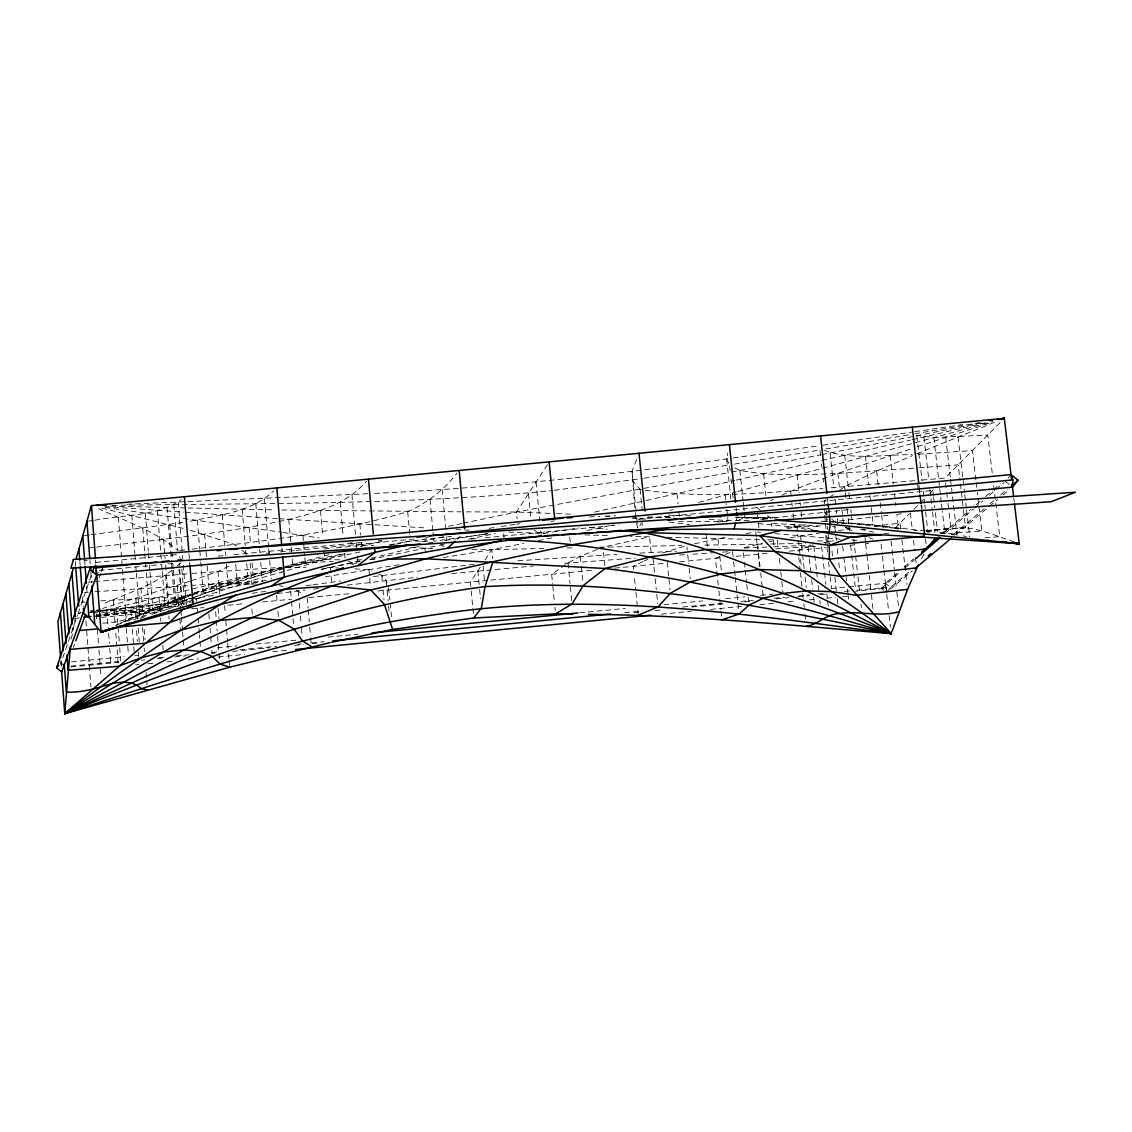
<?xml version="1.0" encoding="UTF-8"?>
<svg xmlns="http://www.w3.org/2000/svg" width="1132" height="1132" viewBox="0 0 1132 1132"><rect width="100%" height="100%" fill="white"/><g stroke="black" fill="none" stroke-linecap="round" stroke-linejoin="round"><path stroke-width="0.75" stroke-dasharray="5 3.75" d="M634.797 507.447L632.01 471.322L637.217 458.078M886.526 590.734L885.479 583.291L898.836 571.717M825.964 528.969L824.209 509.485M824.379 503.797L824.478 500.868L834.383 493.934M71.429 638.83L75.391 618.001M730.904 499.099L726.631 458.87L727.763 453.111M736.352 520.239L737.13 517.239L763.746 519.248M61.765 666.182L60.958 662.871L77.514 615.101M78.08 613.459L91.777 573.924M73.354 647.348L74.585 644.051M99.064 578.155L100.904 573.216M101.512 571.575L102.729 568.278L98.739 572.792M639.721 526.04L640.924 523.522M921.589 558.529L924.108 553.746M547.449 464.672L516.503 512.018L517.168 518.88M485.02 559.958L491.812 549.657L523.762 543.402M480.35 567.047L470.403 582.089L471.11 589.56M78.221 613.983L80.301 612.695M542.893 533.837L544.506 531.729M883.965 590.352L881.404 588.3L885.479 583.291L890.573 587.409L910.708 570.486M887.53 591.173L890.573 587.409M1008.23 478.015L1011.018 474.577M192.115 549.091C264.732 541.506 337.435 532.238 407.704 511.692C427.061 502.919 444.084 490.071 456.974 473.091M1000.051 422.646L945.05 478.086L921.689 480.095M929.853 493.354L935.796 487.397M913.948 509.258L918.491 504.716M922.226 500.995L924.094 499.113M895.03 528.135L909.491 513.702M457.172 539.271L460.441 536.172M96.772 547.081C160.956 539.455 225.565 533.483 288.759 519.362C316.918 512.456 346.817 504.32 366.358 481.27M94.777 520.267C123.317 514.508 156.612 516.956 181.29 499.566M190.417 521.229C218.985 514.975 251.799 512.329 273.703 490.75M904.185 567.09L913.524 558.996M942.899 533.554L970.945 509.273M976.293 504.646L980.298 501.179M985.632 496.552L992.311 490.779M993.655 489.618L1000.334 483.831M881.404 588.3L900.082 572.212M905.416 567.613L914.755 559.576M945.418 533.158L973.435 509.032M974.765 507.872L982.76 500.981M989.425 495.236L994.759 490.651M996.103 489.491L1004.098 482.6M953.653 534.389L984.515 508.438M989.892 503.938L995.254 499.424M1000.617 494.91L1007.338 489.265M890.573 589.022L912.251 570.91M955.592 534.672L988.109 507.504M989.467 506.372L997.589 499.58M1003.009 495.052L1009.786 489.378M177.299 565.929L181.318 562.618L181.714 567.429M172.05 570.245C151.292 586.093 125.581 594.088 101.866 604.46M839.463 490.368L844.642 486.732L876.649 471.053L912.406 455.644M597.172 549.487L580.277 556.336L568.009 563.014L551.652 574.249L552.628 584.14M639.622 519.163L641.292 518.187M1014.215 541.903C991.335 534.87 964.068 519.645 941.088 533.299M770.538 500.698L773.326 499.339M781.858 495.179C824.322 476.487 869.008 463.144 912.901 448.187M642.976 561.613L633.283 566.325L633.637 569.806M644.207 561.019L647.914 559.222M191.478 580.674L217.952 571.405L231.89 564.67M189.808 594.413L149.24 610.219L115.535 625.345M116.539 625.175L175.672 599.408L189.355 595.191M737.923 520.479L744.856 517.381L776.863 517.833L735.234 517.225M127.477 621.185C197.152 589.97 270.223 567.641 345.218 553.548M102.644 623.067C128.086 623.251 149.792 608.153 174.936 606.101L248.248 581.636L324.757 559.59L359.835 551.992M916.722 453.805L995.41 421.911M598.616 548.893L602.932 547.152L649.57 536.823L630.015 536.243M719.655 556.647L715.438 558.345L718.325 585.612M725.343 554.383L731.088 552.076M103.988 615.525L149.24 610.219L193.105 593.89M194.534 593.324L208.939 587.635L253.073 574.532L284.528 567.528M662.8 552.968L684.167 546.218M78.221 613.714L81.009 612.653M133.576 619.784L190.7 598.573M194.449 597.314L182.266 601.842L96.772 611.563M195.963 596.748L237.154 581.438L284.783 568.476M192.284 598.007L228.056 585.173L281.613 568.731M351.67 564.769L358.278 562.392M773.722 546.77L813.71 545.058L798.046 550.322L798.598 555.487M194.251 592.843C212.335 587.508 231.834 577.617 250.724 584.437M140.127 618.383L145.137 616.629M151.801 614.266L176.691 606.158M190.035 581.183L102.474 608.492M917.486 446.673L989.283 423.227M193.473 593.918C214.769 588.159 236.574 581.197 258.818 581.848M283.198 568.25L292.679 565.335L324.757 559.59L340.025 559.802M100.847 608.988L95.951 610.431L98.682 610.332M87.871 612.78L92.725 611.379M669.776 510.589L672.96 509.697M698.784 502.424L736.408 491.854M737.993 491.401L992.835 421.458M288.193 567.557L347.793 553.067M360.273 546.388L382.913 541.054M744.149 547.775L762.515 543.148M328.945 554.708L286.41 565.972M99.05 611.832L281.33 567.316L281.797 572.834M371.353 558.232L420.128 546.162M787.051 528.941L794.494 527.102L818.648 526.408M94.395 612.936L97.494 612.2M736.437 480.067L910.425 440.079M912.109 439.697L987.217 422.307M421.571 541.803L445.64 536.342M646.146 500.514L734.753 480.449M594.47 512.117L644.448 500.896M286.141 567.174L305.315 562.901L333.176 561.316M321.064 569.453L359.806 560.906M587.14 530.554L613.289 524.781M638.222 519.277L932.796 490.397L933.348 495.165M694.496 543.742L727.338 536.936M389.38 545.596L394.219 544.549M395.832 544.195L410.364 541.039L451.484 536.257M551.072 521.569L554.411 520.847M769.081 541.747L772.364 541.054M448.612 526.281L461.644 523.55M463.271 523.196L516.503 512.018L729.701 472.483M370.235 559.449L437.773 545.652M439.372 545.313L444.197 544.294M468.662 539.157L495.179 533.568M823.672 542.681L833.633 540.714M321.813 569.226L360.188 561.472M821.832 454.597L982.095 422.774M266.218 580.348L197.025 594.088M101.838 612.851L193.586 594.767M538.337 540.558L553.01 537.686M731.399 472.157L820.191 454.923M389.479 544.817L410.364 541.039L427.868 541.181M746.214 533.582L754.138 532.167M790.362 537.714L819.101 533.186M914.755 433.811L979.562 422.618M825.752 448.994L911.387 434.391M74.457 618.709L79.466 617.86M96.206 615.044L216.014 594.923M91.084 534.728L183.497 522.376M734.456 464.12L818.96 450.14M444.975 540.544L482.784 534.318M484.454 534.035L487.793 533.483M325.224 576.853L399.101 564.755M443.348 557.552L491.812 549.657L544.605 548.468M543.728 533.497L579.145 527.894M554.185 490.326L642.353 478.454M644.066 478.185L729.546 464.927L730.211 471.209M514.975 524.427L499.438 526.776M516.701 524.173L520.154 523.649M914.854 431.674L962.653 424.557M489.081 528.333L497.712 527.031M822.738 445.216L911.571 432.169M95.866 615.921L100.861 615.185M102.531 614.945L196.416 601.248M252.28 593.267L267.845 591.045M374.678 493.396C492.505 487.934 609.851 475.341 726.631 458.87L731.569 458.163M733.211 457.936L819.483 445.697M717.872 522.064L728.018 520.635L749.342 520.409M786.556 527.554L806.21 524.937M479.798 534.955L433.853 541.223L433.061 532.507M483.081 534.502L490.057 533.554M306.121 585.711L311.342 585.003M313.083 584.763L340.76 580.999M373.56 576.556L474.379 564.274M112.309 505.41C259.044 502.877 406.331 505.183 552.473 490.552M838.515 530.554L848.802 529.21L852.891 530.95M96.319 616.53L179.762 605.804M88.508 521.06L93.206 520.465M762.713 519.305L769.307 518.47M277.298 593.536L305.032 590.126M84.433 535.535L89.414 534.927M883.823 533.738L890.177 532.974M347.255 585.131L417.326 577.207M313.451 589.135L320.2 588.329M95.64 616.501L100.649 615.907M874.371 526.182L900.011 523.154L900.775 529.762M90.277 547.831L95.145 547.265M179.903 550.477L185.139 549.883M848.377 509.669L774.274 517.89M831.779 519.206L834.242 521.456L891.294 514.989M896.502 514.395L903.435 513.617M90.475 612.256L100.564 611.11M102.234 610.912L182.266 601.842L183.625 604.743M90.263 612.285L95.145 611.733M451.682 573.556L533.427 566M83.881 560.623L87.306 560.269M96.347 610.813L182.266 601.842L179.196 563.439M487.34 580.461L377.14 591.045M490.722 580.136L592.489 570.287M614.591 568.137L665.814 563.17M679.511 561.84L722.329 557.68M736.097 556.336L767.072 553.322M789.443 551.157L825.653 547.633M849.807 545.284L858.424 544.45M865.329 543.784L868.782 543.445M71.514 661.852L124.251 656.758M134.807 655.739L138.316 655.4M217.429 647.773L236.772 645.905M256.101 644.037L296.542 640.132M328.181 637.075L358.066 634.189M579.584 612.808L625.288 608.393M663.975 604.672L702.647 600.936M725.499 598.729L744.842 596.861M760.662 595.333L772.972 594.144M830.987 588.541L846.807 587.013M848.561 586.843L885.479 583.291L885.422 588.343L855.509 591.229M70.991 666.097L118.45 661.513M158.876 657.621L164.154 657.112M176.451 655.923L188.761 654.735M211.613 652.527L218.632 651.848M239.729 649.81L276.647 646.245M297.73 644.207L301.254 643.867M311.795 642.849L324.106 641.66M624.68 612.638L642.254 610.94M682.681 607.049L723.107 603.144M740.682 601.446L752.992 600.257M774.076 598.22L784.632 597.201M798.683 595.842L809.239 594.824M818.026 593.975L826.813 593.126M844.387 591.428L849.665 590.918M856.698 590.239L886.582 587.352M70.962 666.974L118.464 662.39M141.33 660.182L144.854 659.843M157.164 658.654L162.442 658.145M174.752 656.956L185.308 655.937M211.698 653.39L215.207 653.051M232.796 651.353L269.741 647.787M294.377 645.41L303.164 644.561M311.965 643.712L317.243 643.202M633.863 612.624L639.141 612.115M654.975 610.587L662.008 609.907M691.921 607.021L723.589 603.964M744.686 601.927L753.488 601.078M776.354 598.87L788.664 597.682M797.466 596.833L809.776 595.644M820.332 594.625L825.61 594.116M135.529 664.951L139.038 664.611M147.839 663.762L153.117 663.253M167.182 661.895L172.46 661.385M188.28 659.857L198.836 658.838M218.179 656.97L244.569 654.423M272.699 651.692L288.533 650.164M661.385 614.167L691.284 611.28M710.627 609.412L742.295 606.342M759.883 604.644L773.948 603.285M788.014 601.927L795.046 601.248M809.125 599.889L817.912 599.04M826.714 598.191L835.501 597.342M842.533 596.663L849.58 595.984M95.767 562.392L160.9 556.137M162.654 555.968L176.734 554.623M218.207 556.18L227.008 555.331M234.041 554.652L355.349 543.02M357.104 542.851L365.891 542.002M378.201 540.813L381.71 540.488M266.303 553.237L269.812 552.897M280.382 551.878L294.462 550.534M296.216 550.364L414.114 539.044M424.67 538.025L428.193 537.686M99.347 570.443L160.829 564.571M167.663 563.92L176.196 563.113M324.445 548.963L331.252 548.312M336.346 547.831L365.268 545.072L373.716 545.539M471.138 539.101L478.157 538.422M485.189 537.757L602.96 526.437M609.992 525.772L618.779 524.923M95.937 616.034L167.819 609.172M101.413 617.35L158.777 611.874M191.704 608.733L203.831 607.587M228.07 605.266L245.276 603.625M262.483 601.983L291.716 599.196M308.895 597.555L351.557 593.493M632.873 518.131L636.241 517.819M926.301 530.611L950.894 528.432L948.885 511.098M925.806 530.639L950.894 528.432M831.157 487.793L915.01 480.675M87.928 582.188L93.121 581.735M94.847 581.593L188.563 573.712M564.557 563.312L635.321 558.076M926.485 530.936L965.554 527.809L961.266 491.033M191.832 573.457L281.33 567.316M84.744 592.517L88.154 592.248M94.989 591.711L216.085 583.787L256.299 583.971M734.739 467.771L739.861 470.558L763.619 473.883L797.041 474.931L837.864 473.445L914.132 468.195M919.226 467.813L958.21 464.842L960.049 480.548M632.01 480.053L640.118 489.42C700.694 498.943 761.992 493.269 822.709 488.444M948.46 533.512L981.854 531.021L977.312 492.378M81.943 602.266L85.084 602.026M100.762 600.88L159.018 597.639L199.289 598.545M984.868 537.742L999.74 536.667L993.726 485.755M517.819 560.764L616.855 554.355M918.42 454.201L972.402 450.536L975.94 480.647M679.596 555.02L684.577 554.68M692.897 554.128L712.75 552.812M722.64 552.147L727.579 551.822M775.59 548.779L816.37 546.232M915.915 435.381L933.801 437.504L987.741 435.07L992.325 473.912M126.727 504.264L371.183 493.594M356.679 559.972L361.617 559.703M90.574 610.742L93.263 610.587M639.934 553.095L676.71 551.185M824.252 450.437C852.155 460.328 883.059 454.767 912.109 454.569M589.503 516.899L599.96 516.447M605.181 516.206L615.638 515.739M744.559 548.029L767.255 547.053M101.399 610.219L130.958 610.771L141.443 613.53L141.712 616.997M599.535 547.223L681.606 545.539M567.075 547.959L575.693 547.775M704.727 545.115L764.072 544.082M924.901 531.05L873.197 524.894L852.311 523.168L837.836 523.394L836.944 515.371M824.634 543.119L829.657 543.049M770.524 543.983L805.574 543.417M369.909 559.378L376.631 559.307M647.589 517.211L674.064 517.225M647.957 517.225L671.333 517.267M736.21 517.366L767.694 518.866M281.826 509.994L461.205 511.848M466.285 511.862L516.503 512.018L555.147 513.56M678.436 521.328L728.867 521.498M285.986 567.33L306.036 567.415M326.907 567.5L338.525 567.967M187.898 507.999L275.26 509.881M410.308 547.548L435.141 548.553M472.058 549.275L491.812 549.657L492.675 558.699M817.7 540.898L834.043 541.266M110.667 506.103L186.172 507.957M667.017 537.275L762.742 539.653M767.595 539.766L772.463 539.879M584.848 534.912L610.148 535.662M668.22 515.131L691.185 515.838M556.803 513.631L573.231 514.296M508.579 532.012L545.129 533.483M455.856 529.55L469.186 530.186M772.632 523.479L820.488 525.984M354.641 568.858L368.947 569.651L372.216 571.122M278.996 518.697L425.278 527.937M632.01 517.918L648.127 519.376M606.144 516.206L609.412 516.418M185.379 512.258L277.368 518.597M823.799 521.159L827.322 521.399M830.846 521.654L893.035 527.809M104.894 506.57L183.738 512.145M820.941 521.173L827.351 521.64M828.964 521.753L833.775 522.093M836.987 522.319L873.197 524.894L892.242 528.021M709.113 519.305L728.018 520.635L727.678 517.423M851.83 540.035L858.353 540.53M775.222 533.639L840.241 539.129M939.914 533.002L944.895 533.427L942.305 511.084M832.473 526.677L835.784 526.946M845.689 527.781L850.641 528.205M862.287 529.182L865.612 529.465M757.365 532.04L760.633 532.337M589.248 527.554L607.46 529.252M758.03 523.564L794.494 527.102L808.474 529.649M896.502 528.205L905.161 529.196M913.821 530.172L917.344 530.568M926.118 531.573L929.641 531.969M926.542 531.233L933.221 532.04M939.885 532.832L944.895 533.427M669.253 522.036L689.827 524.625M105.219 507.49L281.528 532.252M951.503 534.332L954.8 534.799M963.049 535.931L966.403 536.398M283.198 532.507L319.054 537.941M350.198 542.752L365.268 545.072L365.594 548.652M893.813 528.276L898.553 529.054L897.039 515.683M950.993 534.488L954.035 535.026M279.434 585.697L283.127 586.418M860.419 529.295L873.791 532.196M790.561 524.187L811.304 529.224M101.795 508.098L185.973 529.068M190.317 530.257L234.083 544.322L238.06 547.364M868.909 537.615L872.942 539.186M296.343 590.154L302.796 594.371M348.415 561.231L354.91 563.977M98.357 508.608C125.567 521.215 155.169 530.724 178.163 550.676M378.626 574.009L381.781 575.438L386.309 580.504L387.017 582.909M440.673 544.704L444.14 546.473M834.242 521.456L837.963 523.437M845.236 527.314L848.802 529.21M756.742 507.419L760.393 510.207M767.51 515.64L770.963 518.272M241.951 550.336L245.785 553.251M1005.428 481.454L1010.14 485.232M60.958 662.871L64.75 666.055M534.106 529.833L538.86 533.88M824.124 512.244L826.714 514.607M726.631 458.87L728.824 463.427M388.403 587.607L389.96 599.776M179.776 556.76L180.554 559.717M636.623 523.281L637.514 527.569M1013.833 498.278L1014.244 501.773M976.138 482.331L976.718 487.354M958.04 436.91L964.577 492.845M964.775 494.543L965.568 501.335M965.766 503.047L966.36 508.141M966.558 509.839L969.742 537.106M960.445 484.043L961.068 489.293M945.673 437.405L950.342 477.619M950.54 479.374L951.163 484.623M951.559 488.133L957.078 535.563M945.602 482.798L946.508 490.651M946.692 492.222L947.427 498.519M947.979 503.231L948.701 509.527M933.801 437.504L939.334 485.359M939.73 488.783L940.522 495.646M940.72 497.358L941.315 502.509M941.513 504.221L942.107 509.372M933.532 496.75L934.82 507.858M935.357 512.612L937.565 531.7M923.882 436.966L928.792 479.558M929.98 489.802L932.145 508.593M932.542 512.018L934.905 532.578M916.878 435.806L922.042 480.718M923.231 491.104L924.632 503.245M924.83 504.971L925.226 508.438M925.622 511.919L928.028 532.762M921.66 505.282L922.056 508.622M925.509 538.804L926.287 545.525M918.929 485.203L919.92 494.189M919.085 488.048L919.665 493.099M921.024 504.9L921.406 508.282M917.585 484.567L918.193 489.816M910.383 512.824L912.335 530.002M913.524 540.318L914.698 550.647M915.491 557.538L916.071 562.703M901.893 539.681L906.987 584.409M890.205 455.644L893.431 483.958M894.563 493.962L895.893 505.65M891.11 541.153L894.266 568.986M894.634 572.254L896.487 588.668M896.869 591.951L898.539 606.752M876.649 471.053L878.432 486.845M880.215 502.665L881.46 513.744M881.644 515.329L883.073 528.007M881.05 544.025L882.238 554.524M882.436 556.279L883.809 568.547M884.007 570.302L886.554 592.743M886.738 594.385L888.578 610.714M889.129 615.624L890.417 627.086M865.456 456.125L868.739 485.303M869.9 495.618L870.48 500.783M871.258 507.66L873.197 524.894M865.004 537.658L865.541 542.553M865.725 544.195L866.829 553.987M867.013 555.628L868.852 571.985M869.22 575.254L871.06 591.64M871.428 594.908L873.267 611.322M844.727 455.248L848.321 487.468M848.887 492.562L849.835 501.052M850.797 509.556L851.165 512.966M851.363 514.664L852.311 523.168M853.769 539.228L855.481 554.609M855.679 556.321L857.391 571.717M857.971 576.853L859.881 593.989M861.028 604.29L861.41 607.728M844.642 486.732L845.165 491.472M845.349 493.043L846.043 499.353M847.104 508.82L847.981 516.716M848.165 518.3L849.566 530.95M850.641 545.681L851.561 553.93M851.745 555.571L855.608 590.281M837.864 473.445L839.321 486.477M841.854 509.329L843.496 524.031M842.661 545.907L843.595 554.213M843.963 557.524L845.618 572.495M846.184 577.49L846.552 580.829M847.472 589.149L848.024 594.144M848.222 595.814L848.59 599.153M830.025 453.012L833.916 488.147M835.161 499.353L835.869 505.749M836.407 510.56L836.76 513.772M834.808 526.592L835.572 533.441M835.756 535.153L836.336 540.289M837.284 548.864L838.43 559.166M838.812 562.59L839.562 569.467M828.695 507.249L829.459 514.253M831.963 551.043L832.869 559.265M834.878 577.362L836.336 590.55M837.241 598.786L837.793 603.738M827.478 498.717L827.846 502.113M828.794 510.631L829.36 515.725M820.035 450.663L820.757 457.271M821.492 463.879L821.86 467.176M823.134 478.765L823.502 482.076M826.615 510.263L827.718 520.239M825.695 511.989L826.049 515.173M826.233 516.758L826.756 521.527M827.28 526.295L827.634 529.479M828.157 534.247L829.218 543.799M826.714 535.662L828.001 547.379M825.667 535.563L826.586 543.784M826.94 547.081L827.86 555.317M828.582 561.911L829.855 573.457M830.223 576.754L831.496 588.315M821.648 546.459L824.365 571.193M824.549 572.834L825.822 584.395M826.912 594.314L827.28 597.611M827.648 600.922L828.369 607.544M813.894 546.728L816.483 570.245M816.667 571.929L817.219 576.966M818.153 585.385L819.073 593.805M819.809 600.54L820.191 603.908M808.036 546.742L809.182 557.17M809.366 558.911L810.696 571.08M811.658 579.782L812.606 588.484M813.568 597.201L814.332 604.177M797.041 474.931L798.966 492.547M800.027 502.169L800.381 505.381M801.074 511.805L801.612 516.617M800.565 535.917L802.447 553.067M802.63 554.779L804.13 568.519M805.078 577.108L806.196 587.423M796.886 526.097L797.579 532.465M797.763 534.049L798.102 537.233M798.456 540.417L800.197 556.364M800.536 559.562L801.414 567.542M798.796 557.213L800.112 569.269M800.48 572.721L801.994 586.518M802.744 593.437L803.692 602.068M803.876 603.809L804.258 607.261M805.022 614.181L805.588 619.374M790.561 490.948L791.211 496.962M791.707 501.476L792.202 506.004M793.023 513.532L793.518 518.06M794.169 524.088L794.494 527.102M777.316 540.006L778.222 548.327M779.311 558.345L780.217 566.679M780.755 571.688L781.66 580.051M781.844 581.721L782.919 591.753M771.5 523.225L771.854 526.522M773.283 539.752L774.175 548.029M763.619 473.883L765.954 495.533M757.492 514.466L757.945 518.697M758.398 522.927L759.006 528.573M757.619 544.181L760.152 567.755M760.704 572.82L763.237 596.451M755.723 531.884L756.233 536.596M756.402 538.153L757.577 549.133M758.086 553.831L759.431 566.396M739.861 470.558L743.073 500.641M743.243 502.311L743.611 505.664M743.781 507.334L744.149 510.688M744.318 512.357L744.856 517.381M743.441 552.841L744.29 560.75M744.46 562.321L745.125 568.66M745.295 570.245L746.653 582.909M746.823 584.494L747.502 590.833M748.181 597.187L748.86 603.526M736.083 507.348L736.423 510.645M731.046 479.048L731.541 483.76M732.546 493.198L733.055 497.91M732.531 551.496L733.451 560.156M733.635 561.897L735.107 575.764M735.291 577.504L736.946 593.126M737.13 594.866L738.8 610.516M725.301 494.953L726.319 504.575M726.829 509.386L727.338 514.211M717.971 538.591L718.905 547.407M719.839 556.237L721.381 570.952M718.862 590.734L720.843 609.525M721.027 611.238L721.565 616.374M705.986 533.71L707.344 546.572M686.926 546.94L687.237 549.968M687.718 554.51L688.666 563.609M689.133 568.151L690.251 578.763M676.978 493.594L678.054 503.91M678.818 511.296L679.441 517.197M667.201 562.052L670.073 589.744M653.079 558.359L654.522 572.41M655.159 578.678L656.291 589.63M656.772 594.328L657.734 603.738M649.74 538.464L651.424 554.949M640.118 489.42L642.24 510.263M641.915 522.05L642.269 525.545M632.01 471.322L636.311 513.489M636.807 518.371L637.797 528.135M635.321 512.598L636.014 519.461M634.528 578.509L635.59 588.98M635.943 592.461L638.08 613.417M603.469 552.473L604.813 565.816M580.277 556.336L580.999 563.637M581.296 566.566L582.895 582.669M569.736 537.106L570.259 542.384M568.009 563.014L570.033 583.461M570.372 586.871L571.717 600.512M552.784 585.796L554.411 602.309M554.892 607.261L555.218 610.572M536.059 482.105L539.808 520.777M540.799 530.894L541.124 534.262M528.474 493.708L530.95 519.305M503.726 533.795L504.094 537.757M483.123 566.17L484.51 580.787M477.888 570.754L479.345 586.22M479.643 589.319L480.52 598.616M471.252 591.045L473.346 613.487M442.202 489.477L446.277 533.54M446.588 536.823L446.885 540.091M430.018 499.396L432.891 530.752M424.925 548.355L425.165 550.944M407.704 511.692L409.699 533.696M390.257 603.073L391.729 619.558M386.309 580.504L386.918 587.31M387.215 590.706L388.135 600.908M388.587 606.016L389.054 611.124M381.781 575.438L382.432 582.655M383.069 589.871L383.974 600.002M368.947 569.651L370.305 584.904M359.905 523.989L360.896 535.238M361.617 543.289L361.9 546.515M351.953 494.712L355.49 534.813M356.212 542.851L356.637 547.662M357.344 555.713L358.052 563.764M340.152 502.198L343.095 535.804M344.637 553.449L345.062 558.274M330.374 567.514L330.77 572.113M331.181 576.726L331.577 581.324M320.512 510.716L322.634 535.125M323.993 550.845L324.757 559.59M302.952 535.45L304.579 554.312M304.862 557.751L305.315 562.901M307.197 597.724L308.088 608.167M308.229 609.907L309.277 622.105M309.729 627.326L310.324 634.302M310.621 637.797L311.074 643.033M298.296 590.918L299.089 600.3M299.357 603.413L300.022 611.238M300.419 615.921L301.098 623.76M301.494 628.444L302.032 634.712M288.759 519.362L290.712 542.327M291.136 547.251L291.702 553.831M292.113 558.755L292.679 565.335M290.726 591.258L291.32 598.106M291.603 601.531L292.919 616.954M293.061 618.666L293.641 625.543M281.925 547.846L282.222 551.27M276.59 595.248L277.199 602.592M277.948 611.422L278.571 618.765M264.492 498.788L268.581 547.209M268.723 548.893L269.147 553.916M269.713 560.609L271.255 579.06M255.832 503.782L259.511 547.676M259.653 549.303L259.921 552.558M260.742 562.335L262.383 581.933M249.139 527.427L250.54 544.237M252.082 562.731L253.073 574.532M250.13 563.255L251.927 584.692M251.87 609.016L252.422 615.794M242.22 509.258L245.22 545.383M245.644 550.322L246.054 555.26M246.734 563.495L248.248 581.636M235.739 564.415L237.154 581.438M222.268 514.848L225.013 548.199M225.296 551.708L225.579 555.232M226.315 564.033L228.056 585.173M224.617 605.606L225.325 614.138M225.876 620.959L226.442 627.807M226.584 629.519L227.56 641.49M227.702 643.202L228.409 651.763M228.551 653.475L228.961 658.612M229.103 660.324L229.527 665.475M217.952 571.405L219.976 596.139M216.085 583.787L216.835 592.956M218.08 608.252L218.957 618.978M215.646 611.747L216.07 616.968M216.354 620.449L217.203 630.878M217.641 636.099L218.915 651.791M219.056 653.532L219.622 660.508M204.581 534.134L206.491 557.51M207.17 565.873L208.939 587.635M208.868 613.799L209.378 620.11M210.014 628.005L211.175 642.24M211.811 650.15L212.08 653.32M197.35 520.097L199.699 549.034M199.826 550.633L200.619 560.298M200.746 561.911L203.109 590.961M196.459 598.177L196.727 601.502M197.265 608.153L197.944 616.459M198.072 618.129L198.482 623.124M198.878 628.119L199.289 633.113M199.416 634.783L199.685 638.108M199.954 641.448L200.633 649.782M188.987 553.661L189.525 560.368M189.667 562.052L189.935 565.406M186.483 604.997L183.143 563.481M178.233 502.297L182.082 550.223M182.478 555.189L183.016 561.812M181.842 569.028L184.672 604.318M173.847 504.801L177.498 550.378M178.998 569L181.983 606.327M179.846 597.484L180.766 608.945M180.894 610.587L181.29 615.497M181.417 617.138L182.464 630.255M182.592 631.897L182.988 636.821M183.257 640.104L183.908 648.311M177.186 585.683L178.842 606.299M179.861 619.02L180.625 628.557M169.701 524.64L171.739 550.081M171.866 551.779L172.418 558.571M172.814 563.665L173.224 568.759M173.366 570.457L175.672 599.408M167.069 507.518L170.423 549.671M170.564 551.425L171.413 561.981M171.555 563.75L171.979 569.042M172.121 570.797L174.936 606.101M163.588 539.398L165.116 558.6M165.626 565.01L168.682 603.512M165.64 575.523L168.442 610.827M168.852 615.879L169.121 619.246M157.39 510.291L161.253 558.925M161.664 564.146L162.088 569.368M162.216 571.108L165.131 607.757M159.018 597.639L160.093 611.209M160.631 618.001L160.9 621.397M162.782 645.212L163.192 650.32M145.306 512.938L148.32 551.185M148.462 552.925L149.014 559.887M149.424 565.123L149.834 570.358M149.976 572.099L153.004 610.544M142.802 528.389L144.67 552.204M144.797 553.902L145.335 560.722M145.476 562.42L145.872 567.528M146.283 572.65L149.24 610.219M140.976 588.102L143.127 615.624M144.217 629.406L145.023 639.764M142.533 627.383L143.608 641.264M144.16 648.197L144.429 651.678M146.056 672.535L147.019 684.718M131.85 515.272L134.821 553.293M134.949 554.949L135.472 561.571M135.854 566.552L136.25 571.519M136.378 573.188L139.632 614.718M135.84 598.587L137.382 618.355M138.161 628.246L139.321 643.089M135.062 611.521L135.755 620.265M136.562 630.75L137.382 641.25M138.203 651.749L138.882 660.522M130.958 610.771L131.609 619.19M132.402 629.307L134.241 652.938M118.379 517.253L126.359 620.223M124.959 610.19L125.864 621.723M126.374 628.302L127.52 643.16M127.775 646.457L128.411 654.721M116.78 609.922L119.313 642.735M119.695 647.674L120.714 660.833M113.271 599.96L115.181 624.807M115.818 633.099L116.837 646.386M117.105 649.697L118.124 663.012M106.832 610.007L108.233 628.288M108.615 633.283L109.394 643.273M109.776 648.268L111.049 664.951M95.583 559.944L95.852 563.453M96.22 613.869L96.871 622.444M97.394 629.321L98.569 644.787M98.965 649.952L100.281 667.173M100.408 668.899L101.073 677.53M89.923 560.552L90.192 563.962M90.843 572.523L91.621 582.81M84.702 561.161L84.957 564.557M86.626 586.645L87.277 595.135M85.933 620.916L86.428 627.496M86.683 630.779L90.928 686.883M79.877 561.882L80.117 565.066M82.537 597.017L83.259 606.611M75.335 561.529L75.688 566.311M72.179 627.708L72.434 631.09M60.817 660.904L61.185 665.828"/><path stroke-width="1.5" d="M241.852 548.369L1011.018 474.577L1012.857 479.911L1012.489 487.114L680.29 519.022M70.453 646.386L64.75 713.655L229.669 667.187L330.006 642.622M91.777 566.906L89.782 569.155L56.6 667.838L61.652 672.083L96.744 575.042L95.456 565.193M596.451 532.422L637.967 529.762L734.074 528.913L829.006 531.87L830.294 524.229L829.36 515.725M829.006 531.87L923.627 537.205L924.476 533.497L921.802 510.164M734.074 528.913L735.574 523.182M76.198 558.5L91.437 505.622L1004.31 418.345L1011.541 479.105M60.576 657.607L57.888 621.496L73.637 567.387M667.059 529.196L570.514 545.03L492.958 561.727L485.062 586.645L481.397 607.912L473.77 617.973L392.62 629.463L331.704 642.269M92.343 572.268L94.055 567.33M588.286 614.393C689.515 615.058 790.362 625.175 891.167 633.637L907.553 589.376L918.293 564.783M75.802 640.754L85.593 614.407M928.509 546.6L926.669 548.879L829.303 559.123L774.543 551.326L707.642 549.43L651.593 556.59L605.082 568.49L425.873 558.755L386.663 559.194M929.429 545.468L935.046 538.464M1011.018 474.577L1018.064 480.237L1012.489 487.114L1011.569 484.454M56.6 667.838L58.779 665.347M183.936 608.492L169.39 622.614L64.75 713.655L61.553 670.767M82.579 612.907L88.961 617.28L101.116 632.194C215.533 599.932 330.318 568.193 447.635 548.27L455.022 541.308M921.533 552.062L938.895 537.035M916.085 558.43L940.084 537.742M928.155 555.826L930.844 553.562M1011.357 485.883L1018.064 480.237M914.953 568.646L951.531 538.068M358.193 565.377L374.975 552.374L407.11 545.086M271.822 585.768L284.401 577.023L374.975 552.374L374.536 547.379M186.752 608.323L193.048 604.063L284.401 577.023L282.646 556.42M236.008 594.725C176.776 631.203 120.275 671.814 64.75 713.655C186.37 674.092 308.47 632.095 435.622 614.648C587.069 590.607 740.625 613.12 891.167 633.637L840.326 576.344L829.303 559.123L829.388 545.398L850.274 537.275L882.069 534.502M473.77 617.973L555.543 613.884L572.056 603.936L583.178 585.598L605.082 568.49C702.463 580.292 797.31 605.804 891.167 633.637L774.543 551.326L759.77 535.634L642.99 532.564L618.879 530.328M106.309 629.717L101.116 632.194L96.39 570.471M103.946 630.906L101.116 632.194L193.048 604.063L189.935 565.406M107.016 629.717L101.116 632.194L121.619 625.614M638.264 615.157L658.06 606.865L670.427 593.21L690.562 581.806L721.692 573.91L759.77 569.538L801.767 570.74L840.326 576.344L916.665 567.882M1001.339 419.533L1004.31 418.345L997.632 419.335M109.295 629.067L101.116 632.194L113.639 627.751M343.435 567.74C242.545 599.309 153.259 657.409 64.75 713.655C200.605 658.909 338.864 605.379 485.062 586.645C622.204 578.353 757.817 604.644 891.167 633.637C811.786 592.531 731.357 550.407 642.99 532.564M721.933 619.784L739.168 613.997L749.03 605.125L763.421 598.149L783.103 593.423L806.578 590.876L831.864 591.626L856.16 595.234L907.553 589.376M1000.971 419.434L1004.31 418.345L997.717 419.491M124.746 624.623L129.43 623.124M806.338 626.307C818.28 624.524 826.275 613.884 838.883 613.643C859.047 610.346 879.04 617.492 899.105 611.69M1001.042 419.236L1004.31 418.345L999.188 419.364M781.179 530.384L759.77 535.634L829.388 545.398L922.679 536.356M500.952 540.544L425.873 558.755L331.973 585.937L252.563 617.492L184.049 649.952L64.75 713.655L200.76 651.452L278.698 620.237L370.758 589.984L492.958 561.727M999.188 419.533L1004.31 418.345M542.582 520.281L563.368 518.074M989.283 420.58L992.623 420.085M447.635 548.27L541.28 535.96M372.131 632.83L577.829 612.978M332.893 640.811L610.615 613.997M295.565 649.485L650.829 615.185M217.217 550.746L220.74 550.407M229.541 549.558L238.343 548.709M95.145 567.981L156.683 562.08M161.961 561.571L168.993 560.892M177.781 560.057L181.29 559.717M416.873 537.106L423.906 536.427M429.184 535.931L1012.857 479.911M420.156 543.997L96.744 575.042L89.782 569.155M428.943 543.148L432.466 542.808M667.993 520.196L676.78 519.347M83.952 617.181L90.801 616.53M866.744 535.846L850.274 537.275L811.573 530.215M79.367 630.482L96.729 628.967M117.516 627.156L169.39 622.614L220.655 604.389L283.198 589.39L331.973 585.937L370.758 589.984L384.371 604.332L392.62 629.463M70.057 649.358L145.292 643.217L180.752 630.156L219.084 620.506L252.563 617.492L278.698 620.237L293.938 628.967L302.555 640.981L311.371 646.528M544.733 535.733L558.5 534.856M561.939 534.629L575.735 533.752M579.188 533.526L592.998 532.648M566.863 517.918L572.085 517.678M96.489 505.424L106.606 505.042M555.543 613.884L572.778 614.152M701.798 516.164L721.226 516.758M923.627 537.205L1019.224 543.728L1014.456 503.514M775.392 520.112L830.294 524.229L1019.224 543.728L1016.72 542.808M505.976 539.879C639.637 543.898 768.218 583.617 891.167 633.637M998.665 541.69L1005.527 542.37M1010.664 542.879L1019.224 543.728L1012.319 542.766M986.75 540.516L990.146 540.855M987.175 540.516L990.656 540.87M998.806 541.676L1005.018 542.285M1009.744 542.766L1019.224 543.728L1012.602 542.851M1002.655 541.719L1005.98 542.129M1010.947 542.723L1019.224 543.728L1012.857 542.879M1003.292 541.62L1006.475 542.03M147.415 689.94L141.076 688.61C133.732 680.856 122.086 681.903 112.464 683.318C97.31 688.015 82.537 692.841 66.335 692.119L64.241 663.975M229.669 667.187L219.905 664.003L212.335 656.475L200.76 651.452L184.049 649.952L163.319 652.032L140.481 657.975L118.379 666.338L68.076 670.285L66.958 655.258M1012.164 484.34L1013.621 496.538M912.279 427.203L918.745 483.548M920.075 495.179L921.038 503.499M820.544 436.032L826.912 493.623M828.044 503.825L828.61 508.919M729.418 444.791L735.545 502.396M736.607 512.287L736.96 515.598M639.028 453.465L644.9 511.027M549.147 462.082L554.652 518.456M459.168 470.657L464.573 528.559M368.466 479.289L373.348 534.049M276.845 488.005L281.627 544.421M184.403 496.792L188.719 550.293M91.437 505.622L95.456 558.189M86.938 521.272L89.796 558.84M90.447 567.387L90.701 570.811M91.89 586.235L94.763 624.001M82.763 535.747L84.56 559.463M85.084 566.255L86.372 583.235M87.532 598.545L88.961 617.28M78.9 549.133L79.749 560.283M80.231 566.665L82.169 592.22M83.386 608.209L83.754 613.02M75.816 567.896L78.716 606.2M72.009 573.047L75.278 616.388M68.868 583.815L71.924 624.326M65.911 594.003L68.896 633.764M63.095 603.653L66.081 643.599M60.421 612.808L63.251 650.744M73.396 559.463L70.92 568.236L1051.26 501.731L1075.4 492.236L73.396 559.463"/></g></svg>
